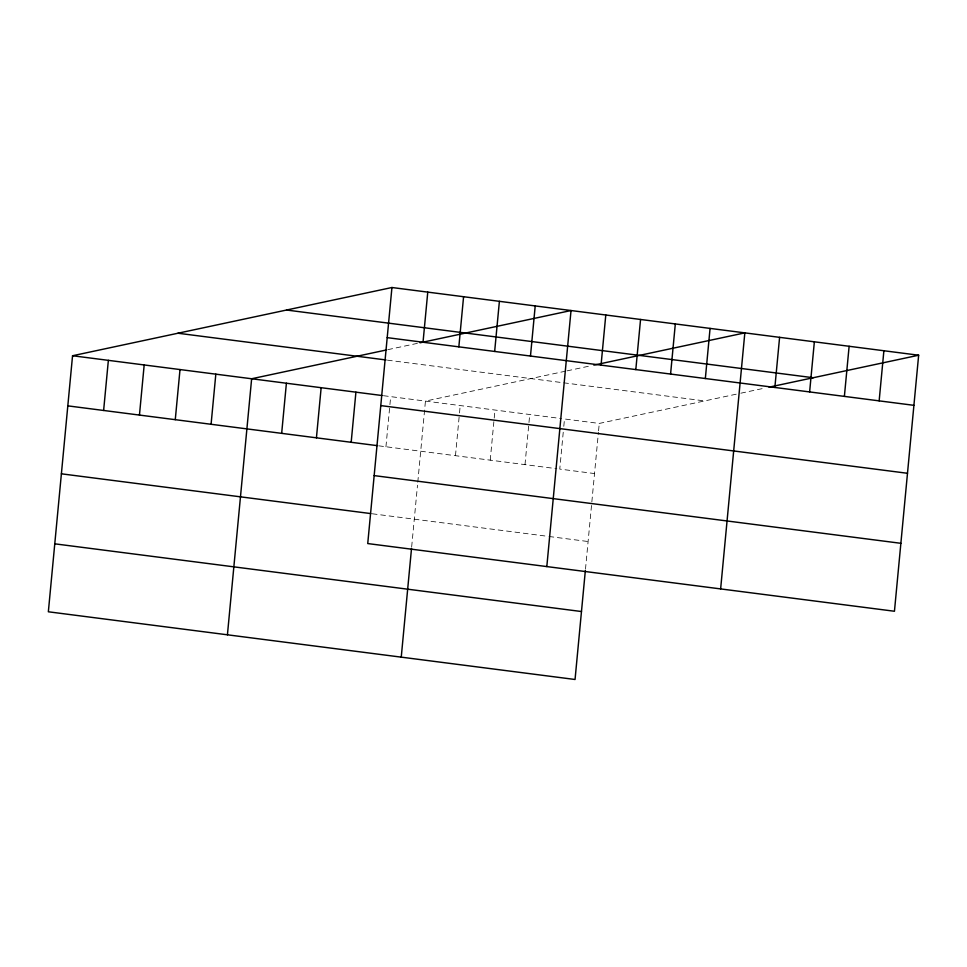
<?xml version="1.0" encoding="UTF-8"?>
<svg xmlns="http://www.w3.org/2000/svg" width="967" height="967" viewBox="0 0 967 967"><rect width="100%" height="100%" fill="white"/><g stroke="black" fill="none" stroke-linecap="round" stroke-linejoin="round"><path stroke-width="0.73" stroke-dasharray="4.83 3.63" d="M385.942 446.754L390.68 396.627M411.664 546.887L417.502 485.204M417.78 482.243L425.444 401.1L565.707 371.135M455.469 455.687L459.373 414.408M459.518 412.945L460.207 405.572M490.233 460.159L494.971 410.032M524.996 464.631L529.735 414.505M563.241 432.237L559.76 469.092L594.524 473.564M563.797 426.338L564.498 418.977L599.262 423.437L739.513 393.484M585.482 569.237L598.428 432.285M598.561 430.811L599.262 423.437M387.864 349.655L417.357 343.358M567.049 370.857L589.834 365.985M740.855 393.194L764.994 388.045M387.453 360.159L704.653 400.93M383.44 395.696L561.597 418.602M378.701 445.823L556.859 468.717M372.283 513.779L547.54 536.298M548.99 536.492L588.093 541.52"/><path stroke-width="1.45" d="M391.937 287.513L367.738 543.563L894.451 611.253L918.65 355.215L391.937 287.513L72.549 355.747L48.35 611.785L575.051 679.487L585.337 570.687M103.626 410.467L108.364 360.34M139.453 415.073L144.18 364.946M175.269 419.678L180.007 369.551M211.084 424.283L215.822 374.156M227.426 634.799L251.638 378.762L386.522 349.945M281.663 433.349L286.401 383.222M316.427 437.821L321.153 387.694M351.178 442.282L355.916 392.167M423.026 342.245L427.765 292.119M401.245 657.149L411.531 548.349M458.841 346.839L463.58 296.724M494.657 351.444L499.395 301.329M530.472 356.049L535.21 305.935M546.814 566.577L571.026 310.528L420.041 342.789M601.051 365.127L605.789 315M635.815 369.587L640.553 319.473M670.578 374.06L675.317 323.933M705.342 378.532L710.068 328.405M720.633 588.915L744.832 332.878L593.859 365.127M774.857 387.465L779.595 337.338M809.621 391.937L814.359 341.81M844.384 396.397L849.123 346.283M879.148 400.87L883.886 350.743M769.007 387.175L918.65 355.215M286.546 310.032L813.247 377.734M387.211 337.64L913.912 405.33M177.952 333.228L386.002 359.966M72.549 355.747L381.989 395.515M380.78 405.596L907.493 473.286M67.811 405.862L377.251 445.642M374.169 475.607L900.869 543.309M61.392 473.818L370.832 513.586M54.768 543.829L581.481 611.531"/></g></svg>
